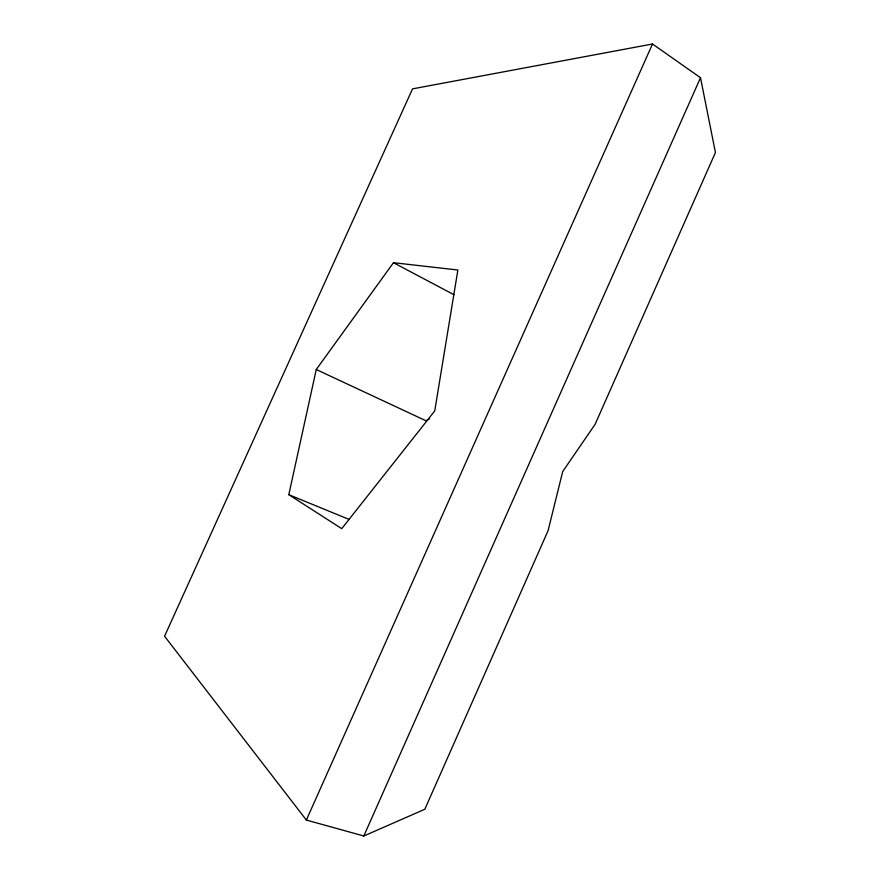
<?xml version="1.0" encoding="UTF-8"?>
<svg xmlns="http://www.w3.org/2000/svg" width="880" height="880" viewBox="0 0 880 880"><rect width="100%" height="100%" fill="white"/><g stroke="black" fill="none" stroke-linecap="round" stroke-linejoin="round"><path stroke-width="1.32" d="M288.805 494.692L316.261 369.512L393.47 262.702L457.875 270.006L434.731 410.927L341.737 528.649L288.805 494.692L349.382 519.541M363.803 836L700.502 77.726L652.509 44L412.533 88.869L164.56 636.229L306.361 820.061L363.803 836L424.82 809.259L548.064 530.717L562.716 471.526L595.089 424.358L715.44 152.526L700.502 77.726M306.361 820.061L652.509 44M429.539 418.814L425.898 420.75L316.261 369.512M393.47 262.702L453.959 294.712"/></g></svg>
